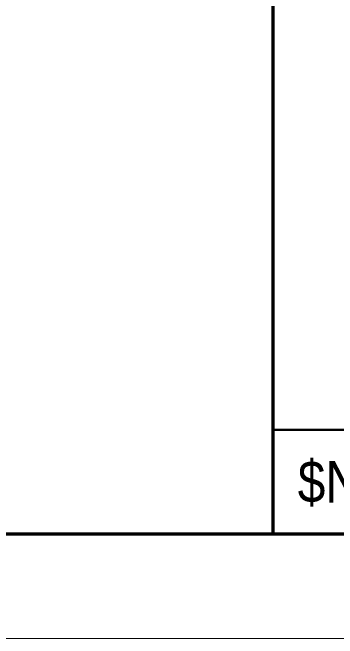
# Model space of a CAD drawing. Extents: x 0 to 34, y 0 to 22.
# Drawn here: x 29.75 to 31.308, y 0 to 3 of the extents above; entities that cross this region are included whole.
import ezdxf
from ezdxf.enums import TextEntityAlignment as Align

# ---------------------------------------------------------------- set-up
doc = ezdxf.new("R2010")
doc.units = 0
doc.header["$LTSCALE"] = 0.01
doc.header["$MEASUREMENT"] = 0
doc.layers.add('G-ANNO-TTBL', color=7, linetype='Continuous', lineweight=50)
doc.layers.add('G-ANNO-TTBL-TEXT', color=7, linetype='Continuous', lineweight=20)
doc.layers.add('G-ANNO-TTBL-NPLT', color=7, linetype='Continuous', lineweight=20, plot=False)
doc.styles.add('COA', font='arial.ttf')

msp = doc.modelspace()

# ---------------------------------------------------------------- linework, layer by layer
at = {"layer": 'G-ANNO-TTBL', "lineweight": 120, "flags": 128}
for points in [[(31, 0.5), (2.25, 0.5), (2.25, 21.5), (33.5, 21.5), (33.5, 0.5)], [(33.5, 0.5), (31, 0.5), (31, 13), (33.5, 13)]]:
    msp.add_lwpolyline(points, close=True, dxfattribs=at)
at = {"layer": 'G-ANNO-TTBL'}
for points in [[(31, 0.5), (31, 3)], [(31, 1), (33.5, 1)]]:
    msp.add_lwpolyline(points, dxfattribs=at)
at = {"layer": 'G-ANNO-TTBL-NPLT', "flags": 128}
msp.add_lwpolyline([(0, 0), (34, 0), (34, 22), (0, 22), (0, 0)], close=True, dxfattribs=at)

# ---------------------------------------------------------------- texts
at = {"layer": 'G-ANNO-TTBL-TEXT', "color": 0, "linetype": 'ByBlock', "lineweight": -2, "transparency": 16777216, "style": 'COA', "width": 0.85}
msp.add_attdef('$NCS$', text='SHEET', height=0.2, dxfattribs=at).set_placement((31.5, 0.7511), align=Align.MIDDLE_CENTER)

doc.saveas('drawing.dxf')
